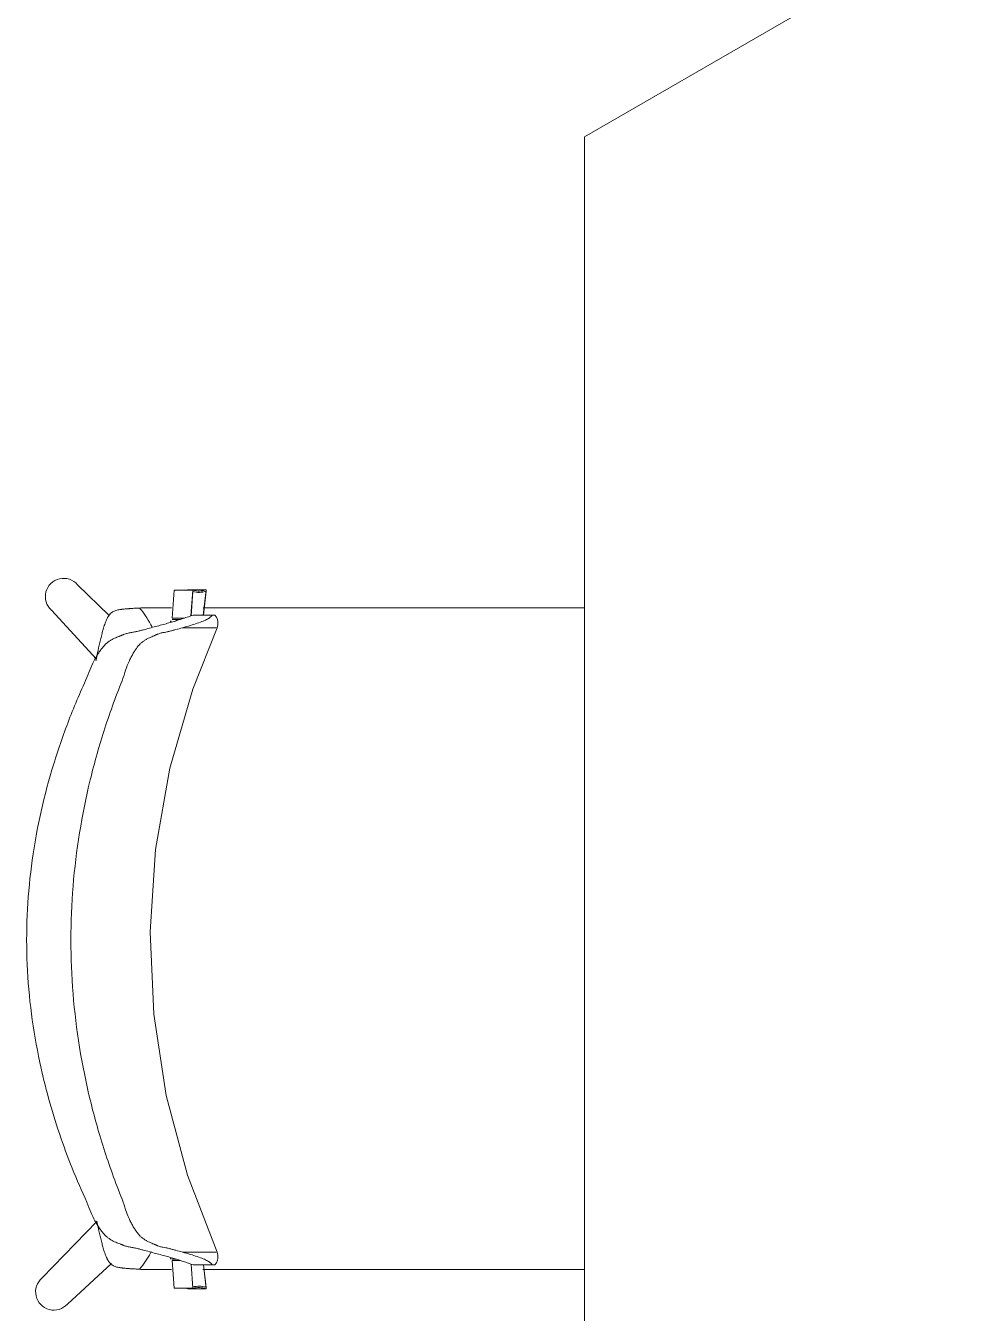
# Model space of a CAD drawing. Header units: millimetres. Extents: x 79795 to 317870, y -36033 to 97293.
# Drawn here: x 206591 to 207269, y 20825 to 21748 of the extents above; entities that cross this region are included whole.
import ezdxf

# ---------------------------------------------------------------- set-up
doc = ezdxf.new("R2010")
doc.units = ezdxf.units.MM
doc.header["$MEASUREMENT"] = 0
doc.layers.add('I-FURN', color=8, linetype='CONTINUOUS', lineweight=9)

msp = doc.modelspace()

# ---------------------------------------------------------------- linework, layer by layer
at = {"layer": 'I-FURN'}
for p, q in [((207987.32, 22243.58), (206991.42, 21668.56)), ((206991.42, 21668.56), (206991.43, 20518.55)), ((206650.74, 21325.17), (206627.96, 21347.29)), ((206695.86, 21323.42), (206697.22, 21343.33)), ((206697.22, 21343.33), (206710.55, 21343.33)), ((206720.27, 21343.66), (206706.94, 21343.66)), ((206710.55, 21343.33), (206709.3, 21324.99)), ((206710.58, 21342.38), (206709.39, 21325.02)), ((206718.09, 21325.53), (206720.27, 21343.66)), ((206718.23, 21325.53), (206720.3, 21342.7)), ((206609.24, 21329.08), (206641.47, 21293.97)), ((206704.69, 21323.42), (206695.86, 21323.42)), ((206701.79, 21322.47), (206695.88, 21322.47)), ((206724.27, 21325.53), (206710.84, 21325.53)), ((206726.54, 21325.53), (206727.63, 21323.99)), ((206727.63, 21323.99), (206728.36, 21322.25)), ((206728.36, 21322.25), (206728.67, 21320.77)), ((206710.61, 21272.48), (206728.11, 21316.41)), ((206728.66, 21318.49), (206728.11, 21316.41)), ((206728.67, 21320.77), (206728.66, 21318.49)), ((206694.19, 21215.69), (206710.61, 21272.48)), ((206683.99, 21157.44), (206694.19, 21215.69)), ((206680.16, 21098.43), (206683.99, 21157.44)), ((206682.72, 21039.35), (206680.16, 21098.43)), ((206691.65, 20980.91), (206682.72, 21039.35)), ((206706.84, 20923.79), (206691.65, 20980.91)), ((206728.11, 20868.65), (206706.84, 20923.79)), ((206641.98, 20890.76), (206602.54, 20850.1)), ((206728.66, 20866.57), (206728.11, 20868.65)), ((206620.76, 20831.39), (206652.3, 20860.37)), ((206695.86, 20863.54), (206698.87, 20863.54)), ((206697.25, 20842.68), (206695.88, 20862.59)), ((206695.88, 20862.59), (206701.79, 20862.59)), ((206709.39, 20860.04), (206710.58, 20842.68)), ((206724.27, 20859.53), (206710.84, 20859.53)), ((206720.3, 20842.36), (206718.23, 20859.53)), ((206720.27, 20843.31), (206718.32, 20859.53)), ((206726.54, 20859.53), (206727.63, 20861.08)), ((206727.63, 20861.08), (206728.36, 20862.82)), ((206728.36, 20862.82), (206728.67, 20864.3)), ((206728.67, 20864.3), (206728.66, 20866.57)), ((206710.58, 20842.68), (206697.25, 20842.68)), ((206706.96, 20842.36), (206720.3, 20842.36))]:
    msp.add_line(p, q, dxfattribs=at)
for centre, start, end in [((206617.99, 21338.81), 40.39413, 228.01036), ((206611.02, 20840.14), 130.41756, 318.03379)]:
    msp.add_arc(centre, 13.09, start, end, dxfattribs=at)
for centre, start_param, end_param in [((206701.54, 21360.15), 3.380441, 3.464082), ((206714.88, 21360.15), 2.884586, 3.464082), ((206714.9, 21359.2), 2.884586, 3.464082), ((206701.57, 20825.86), 5.960696, 6.044337), ((206714.88, 20826.82), 5.960696, 6.540192), ((206714.9, 20825.86), 5.960696, 6.540192)]:
    msp.add_ellipse(centre, major_axis=(0, 17.39), ratio=0.978487, start_param=start_param, end_param=end_param, dxfattribs=at)
for points, knots in [([(206641.92, 21296.58), (206642.41, 21298.91), (206643.23, 21302.67), (206644.25, 21307.09), (206644.85, 21309.56), (206645.31, 21311.4), (206645.75, 21313.07), (206646.17, 21314.62), (206646.63, 21316.21), (206647.16, 21317.95), (206647.76, 21319.73), (206648.4, 21321.41), (206648.99, 21322.73), (206649.49, 21323.71), (206649.88, 21324.4), (206650.32, 21325.08), (206650.97, 21325.96), (206651.88, 21326.92), (206653.06, 21327.82), (206654.28, 21328.45), (206655.51, 21328.88), (206656.86, 21329.21), (206658.06, 21329.43), (206658.94, 21329.56), (206659.45, 21329.63), (206659.84, 21329.68), (206660.23, 21329.72), (206660.75, 21329.78), (206661.64, 21329.87), (206662.87, 21329.99), (206664.09, 21330.08), (206665.1, 21330.16), (206665.9, 21330.21), (206666.72, 21330.27), (206667.82, 21330.34), (206669.77, 21330.46), (206671.43, 21330.55), (206672.5, 21330.61)], [0, 0, 0, 0, 0.125, 0.1875, 0.21875, 0.25, 0.28125, 0.3125, 0.34375, 0.375, 0.40625, 0.4375, 0.46875, 0.484375, 0.5, 0.515625, 0.53125, 0.5625, 0.59375, 0.625, 0.65625, 0.6875, 0.71875, 0.734375, 0.742188, 0.75, 0.757812, 0.765625, 0.78125, 0.8125, 0.84375, 0.859375, 0.875, 0.890625, 0.90625, 0.9375, 1, 1, 1, 1]), ([(206681.48, 21316.6), (206681.11, 21317.42), (206679.76, 21320.22), (206676.94, 21324.92), (206674.1, 21328.73), (206672.5, 21330.61)], [0.93303317, 0.93303317, 0.93303317, 0.93303317, 0.94444444, 0.97222222, 1, 1, 1, 1]), ([(206718.01, 21330.81), (206718.46, 21330.81), (206723.99, 21330.81), (206734.79, 21330.81), (206750.21, 21330.81), (206765.27, 21330.81), (206777.76, 21330.81), (206787.83, 21330.81), (206795.49, 21330.81), (206803.17, 21330.81), (206813.27, 21330.81), (206825.75, 21330.81), (206838.17, 21330.81), (206848.17, 21330.81), (206855.75, 21330.81), (206863.31, 21330.81), (206873.27, 21330.81), (206885.61, 21330.81), (206897.98, 21330.81), (206908, 21330.81), (206915.63, 21330.81), (206923.28, 21330.81), (206933.38, 21330.81), (206945.95, 21330.81), (206961.07, 21330.81), (206976.42, 21330.81), (206986.62, 21330.81), (206991.69, 21330.81), (206991.75, 21330.81)], [-0.896036, -0.896036, -0.896036, -0.896036, -0.8928571, -0.8571429, -0.8214286, -0.7857143, -0.75, -0.7321429, -0.7142857, -0.6964286, -0.6785714, -0.6428571, -0.6071429, -0.5892857, -0.5714286, -0.5535714, -0.5357143, -0.5, -0.4642857, -0.4464286, -0.4285714, -0.4107143, -0.3928571, -0.3571429, -0.3214286, -0.2857143, -0.25, -0.2496035, -0.2496035, -0.2496035, -0.2496035]), ([(206634.73, 21280.67), (206635.62, 21283.2), (206637.47, 21287.92), (206639.94, 21293.03), (206642, 21296.64), (206643.58, 21299.11), (206644.93, 21300.98), (206645.88, 21302.19), (206646.42, 21302.85), (206646.84, 21303.33), (206647.25, 21303.79), (206647.81, 21304.38), (206648.79, 21305.33), (206650.21, 21306.49), (206651.94, 21307.62), (206653.65, 21308.54), (206655.34, 21309.3), (206657, 21309.97), (206658.33, 21310.48), (206659.24, 21310.85), (206659.75, 21311.06), (206660.13, 21311.22), (206660.5, 21311.38), (206661, 21311.58), (206661.84, 21311.9), (206663.01, 21312.26), (206664.36, 21312.6), (206666.11, 21312.95), (206667.8, 21313.23), (206669.49, 21313.54), (206670.77, 21313.83), (206672.06, 21314.17), (206673.76, 21314.61), (206676.7, 21315.38), (206680.74, 21316.46), (206685.23, 21317.64), (206689.47, 21318.79), (206693.55, 21319.91), (206697.32, 21321), (206700.73, 21322.06), (206702.75, 21322.75), (206703.7, 21323.1)], [0, 0, 0, 0, 0.035714, 0.071429, 0.089286, 0.107143, 0.125, 0.133929, 0.138393, 0.142857, 0.147321, 0.151786, 0.160714, 0.178571, 0.196429, 0.214286, 0.232143, 0.25, 0.267857, 0.276786, 0.28125, 0.285714, 0.290179, 0.294643, 0.303571, 0.321429, 0.339286, 0.357143, 0.392857, 0.410714, 0.428571, 0.446429, 0.464286, 0.5, 0.571429, 0.642857, 0.714286, 0.785714, 0.857143, 0.928571, 1, 1, 1, 1]), ([(206724.83, 21325.53), (206725.21, 21325.53), (206725.99, 21325.53), (206726.61, 21325.53), (206726.51, 21325.53), (206725.85, 21325.53), (206725.03, 21325.53), (206724.47, 21325.53)], [0.4162183, 0.4162183, 0.4162183, 0.4162183, 0.5, 0.625, 0.75, 0.875, 1, 1, 1, 1]), ([(206703.16, 21316.41), (206701.59, 21315.97), (206699.23, 21315.3), (206696.44, 21314.55), (206694.85, 21314.13), (206693.65, 21313.8), (206692.48, 21313.52), (206690.99, 21313.25), (206689.55, 21313.02), (206688.06, 21312.71), (206686.89, 21312.4), (206685.86, 21312.05), (206685.1, 21311.73), (206684.64, 21311.53), (206684.3, 21311.37), (206683.94, 21311.21), (206683.46, 21310.99), (206682.6, 21310.61), (206681.3, 21310.06), (206679.67, 21309.34), (206677.98, 21308.52), (206676.27, 21307.54), (206674.56, 21306.36), (206673.17, 21305.17), (206672.23, 21304.2), (206671.71, 21303.61), (206671.32, 21303.14), (206670.94, 21302.66), (206670.44, 21301.99), (206669.56, 21300.78), (206668.34, 21298.92), (206666.93, 21296.45), (206665.12, 21292.86), (206663.02, 21287.81), (206661.51, 21283.15), (206660.81, 21280.67)], [0, 0, 0, 0, 0.125, 0.1875, 0.21875, 0.25, 0.28125, 0.3125, 0.375, 0.40625, 0.4375, 0.46875, 0.484375, 0.492188, 0.5, 0.507812, 0.515625, 0.53125, 0.5625, 0.59375, 0.625, 0.65625, 0.6875, 0.71875, 0.734375, 0.742188, 0.75, 0.757812, 0.765625, 0.78125, 0.8125, 0.84375, 0.875, 0.9375, 1, 1, 1, 1]), ([(206703.16, 21316.41), (206706.16, 21316.41), (206711.54, 21316.41), (206717.92, 21316.41), (206722.67, 21316.41), (206725.32, 21316.41), (206726.75, 21316.41), (206727.24, 21316.41), (206727.45, 21316.41)], [0, 0, 0, 0, 0.1111111, 0.2222222, 0.3333333, 0.4444444, 0.5, 0.5555556, 0.5555556, 0.5555556, 0.5555556]), ([(206634.73, 20904.39), (206627.26, 20920.46), (206614.1, 20953.31), (206598.31, 21010.23), (206589.81, 21074.76), (206592.96, 21145.72), (206605.46, 21203.52), (206620.6, 21248.24), (206629.75, 21269.96), (206634.73, 21280.67)], [-1, -1, -1, -1, -0.863636, -0.727273, -0.545455, -0.363636, -0.181818, -0.090909, 0, 0, 0, 0]), ([(206660.81, 21280.67), (206655.94, 21268.73), (206647.13, 21244.57), (206633.08, 21194.99), (206622.73, 21131.28), (206622.72, 21053.79), (206633.08, 20990.08), (206647.13, 20940.5), (206655.94, 20916.33), (206660.81, 20904.39)], [-1, -1, -1, -1, -0.9, -0.8, -0.6, -0.4, -0.2, -0.1, 0, 0, 0, 0]), ([(206703.7, 20861.97), (206701.81, 20862.65), (206698.58, 20863.7), (206693.55, 20865.15), (206689.47, 20866.27), (206685.23, 20867.42), (206680.74, 20868.6), (206676.7, 20869.69), (206673.35, 20870.56), (206671.2, 20871.13), (206669.49, 20871.52), (206667.8, 20871.83), (206666.11, 20872.11), (206664.36, 20872.46), (206663.01, 20872.8), (206661.84, 20873.17), (206661, 20873.48), (206660.5, 20873.68), (206660.13, 20873.84), (206659.75, 20874), (206659.24, 20874.22), (206658.33, 20874.58), (206657, 20875.09), (206655.34, 20875.76), (206653.65, 20876.52), (206651.94, 20877.44), (206650.21, 20878.57), (206648.79, 20879.73), (206647.81, 20880.68), (206647.25, 20881.27), (206646.84, 20881.73), (206646.42, 20882.21), (206645.88, 20882.87), (206644.93, 20884.08), (206643.58, 20885.95), (206642, 20888.42), (206639.94, 20892.04), (206637.47, 20897.14), (206635.62, 20901.87), (206634.73, 20904.39)], [0, 0, 0, 0, 0.142857, 0.214286, 0.285714, 0.357143, 0.428571, 0.5, 0.535714, 0.571429, 0.589286, 0.607143, 0.642857, 0.660714, 0.678571, 0.696429, 0.705357, 0.709821, 0.714286, 0.71875, 0.723214, 0.732143, 0.75, 0.767857, 0.785714, 0.803571, 0.821429, 0.839286, 0.848214, 0.852679, 0.857143, 0.861607, 0.866071, 0.875, 0.892857, 0.910714, 0.928571, 0.964286, 1, 1, 1, 1]), ([(206660.81, 20904.39), (206661.51, 20901.91), (206663.02, 20897.26), (206665.12, 20892.2), (206666.93, 20888.61), (206668.34, 20886.15), (206669.56, 20884.28), (206670.44, 20883.07), (206670.94, 20882.41), (206671.32, 20881.92), (206671.71, 20881.45), (206672.23, 20880.86), (206673.17, 20879.89), (206674.56, 20878.7), (206676.27, 20877.52), (206677.98, 20876.54), (206679.67, 20875.72), (206681.3, 20875), (206682.6, 20874.45), (206683.46, 20874.07), (206683.94, 20873.86), (206684.3, 20873.69), (206684.64, 20873.53), (206685.1, 20873.33), (206685.86, 20873.02), (206686.89, 20872.66), (206688.06, 20872.35), (206689.55, 20872.04), (206690.99, 20871.81), (206692.48, 20871.54), (206693.65, 20871.26), (206694.85, 20870.94), (206696.44, 20870.51), (206699.23, 20869.76), (206701.59, 20869.1), (206703.16, 20868.65)], [0, 0, 0, 0, 0.0625, 0.125, 0.15625, 0.1875, 0.21875, 0.234375, 0.242188, 0.25, 0.257812, 0.265625, 0.28125, 0.3125, 0.34375, 0.375, 0.40625, 0.4375, 0.46875, 0.484375, 0.492188, 0.5, 0.507812, 0.515625, 0.53125, 0.5625, 0.59375, 0.625, 0.6875, 0.71875, 0.75, 0.78125, 0.8125, 0.875, 1, 1, 1, 1]), ([(206672.5, 20856.36), (206671.43, 20856.42), (206669.77, 20856.51), (206667.82, 20856.63), (206666.72, 20856.7), (206665.9, 20856.75), (206665.1, 20856.81), (206664.09, 20856.88), (206662.87, 20856.98), (206661.64, 20857.09), (206660.75, 20857.18), (206660.23, 20857.24), (206659.84, 20857.29), (206659.45, 20857.34), (206658.94, 20857.41), (206658.06, 20857.54), (206656.86, 20857.75), (206655.51, 20858.09), (206654.28, 20858.52), (206653.06, 20859.15), (206651.88, 20860.05), (206650.97, 20861.01), (206650.32, 20861.89), (206649.88, 20862.57), (206649.49, 20863.26), (206648.99, 20864.24), (206648.4, 20865.56), (206647.76, 20867.24), (206647.16, 20869.02), (206646.63, 20870.75), (206646.17, 20872.34), (206645.75, 20873.9), (206645.31, 20875.57), (206644.85, 20877.41), (206644.25, 20879.87), (206643.23, 20884.3), (206642.41, 20888.06), (206641.92, 20890.39)], [0, 0, 0, 0, 0.0625, 0.09375, 0.109375, 0.125, 0.140625, 0.15625, 0.1875, 0.21875, 0.234375, 0.242188, 0.25, 0.257812, 0.265625, 0.28125, 0.3125, 0.34375, 0.375, 0.40625, 0.4375, 0.46875, 0.484375, 0.5, 0.515625, 0.53125, 0.5625, 0.59375, 0.625, 0.65625, 0.6875, 0.71875, 0.75, 0.78125, 0.8125, 0.875, 1, 1, 1, 1]), ([(206672.5, 20856.36), (206674.1, 20858.24), (206676.94, 20862.04), (206679.49, 20866.3), (206680.67, 20868.65), (206680.85, 20869.01)], [0, 0, 0, 0, 0.02777778, 0.05555556, 0.06066679, 0.06066679, 0.06066679, 0.06066679]), ([(206727.45, 20868.65), (206727.19, 20868.65), (206726.54, 20868.65), (206724.55, 20868.65), (206720.65, 20868.65), (206713.44, 20868.65), (206706.91, 20868.65), (206703.16, 20868.65)], [0.4444444, 0.4444444, 0.4444444, 0.4444444, 0.5138889, 0.5833333, 0.7222222, 0.8611111, 1, 1, 1, 1]), ([(206724.47, 20859.53), (206725.03, 20859.53), (206725.85, 20859.53), (206726.51, 20859.53), (206726.61, 20859.53), (206725.98, 20859.53), (206725.2, 20859.53), (206724.83, 20859.53)], [0, 0, 0, 0, 0.125, 0.25, 0.375, 0.5, 0.5828112, 0.5828112, 0.5828112, 0.5828112]), ([(206991.72, 20856.15), (206991.6, 20856.15), (206989, 20856.15), (206983.89, 20856.15), (206976.28, 20856.15), (206968.64, 20856.15), (206958.57, 20856.15), (206946.09, 20856.15), (206933.64, 20856.15), (206923.59, 20856.15), (206915.97, 20856.15), (206908.33, 20856.15), (206898.24, 20856.15), (206885.73, 20856.15), (206870.77, 20856.15), (206855.6, 20856.15), (206840.47, 20856.15), (206825.58, 20856.15), (206813.13, 20856.15), (206803.1, 20856.15), (206795.47, 20856.15), (206787.9, 20856.15), (206777.99, 20856.15), (206765.75, 20856.15), (206753.39, 20856.15), (206743.29, 20856.15), (206735.56, 20856.15), (206727.75, 20856.15), (206721.91, 20856.15), (206718.63, 20856.15), (206717.93, 20856.15)], [-0.7508218, -0.7508218, -0.7508218, -0.7508218, -0.75, -0.7321429, -0.7142857, -0.6964286, -0.6785714, -0.6428571, -0.6071429, -0.5892857, -0.5714286, -0.5535714, -0.5357143, -0.5, -0.4642857, -0.4285714, -0.3928571, -0.3571429, -0.3214286, -0.3035714, -0.2857143, -0.2678571, -0.25, -0.2142857, -0.1785714, -0.1607143, -0.1428571, -0.125, -0.1071429, -0.1022726, -0.1022726, -0.1022726, -0.1022726])]:
    msp.add_open_spline(points, degree=3, knots=knots, dxfattribs=at)
for points in [[(206672.5, 21330.61), (206673.14, 21330.64), (206674.43, 21330.71), (206675.71, 21330.78), (206676.35, 21330.81)], [(206676.35, 21330.81), (206682.46, 21330.81), (206688.76, 21330.81), (206695.27, 21330.81)], [(206695.09, 21321.35), (206694.83, 21320.98), (206694.56, 21320.6), (206694.29, 21320.2)], [(206724.47, 21325.53), (206724.28, 21325.1), (206723.57, 21324.19), (206721.43, 21322.69), (206718.18, 21321.22), (206713.97, 21319.69), (206709.01, 21318.04), (206705.19, 21316.95), (206703.16, 21316.41)], [(206703.7, 21323.1), (206705.01, 21323.5), (206707.49, 21324.33), (206709.75, 21325.14), (206710.84, 21325.53)], [(206641.92, 21296.58), (206641.68, 21295.36), (206641.45, 21294.14), (206641.22, 21292.92)], [(206641.24, 21292.97), (206641.46, 21294.17), (206641.69, 21295.38), (206641.92, 21296.58)], [(206703.16, 20868.65), (206705.19, 20868.11), (206709.01, 20867.02), (206713.97, 20865.37), (206718.18, 20863.85), (206721.43, 20862.37), (206723.57, 20860.88), (206724.28, 20859.96), (206724.47, 20859.53)], [(206694.29, 20864.88), (206694.56, 20864.47), (206694.83, 20864.07), (206695.09, 20863.71)], [(206710.84, 20859.53), (206709.75, 20859.92), (206707.49, 20860.73), (206705.01, 20861.56), (206703.7, 20861.97)], [(206676.35, 20856.15), (206675.71, 20856.19), (206674.43, 20856.25), (206673.14, 20856.32), (206672.5, 20856.36)], [(206695.33, 20856.15), (206688.81, 20856.15), (206682.5, 20856.15), (206676.35, 20856.15)]]:
    msp.add_open_spline(points, degree=3, dxfattribs=at)

doc.saveas('drawing.dxf')
